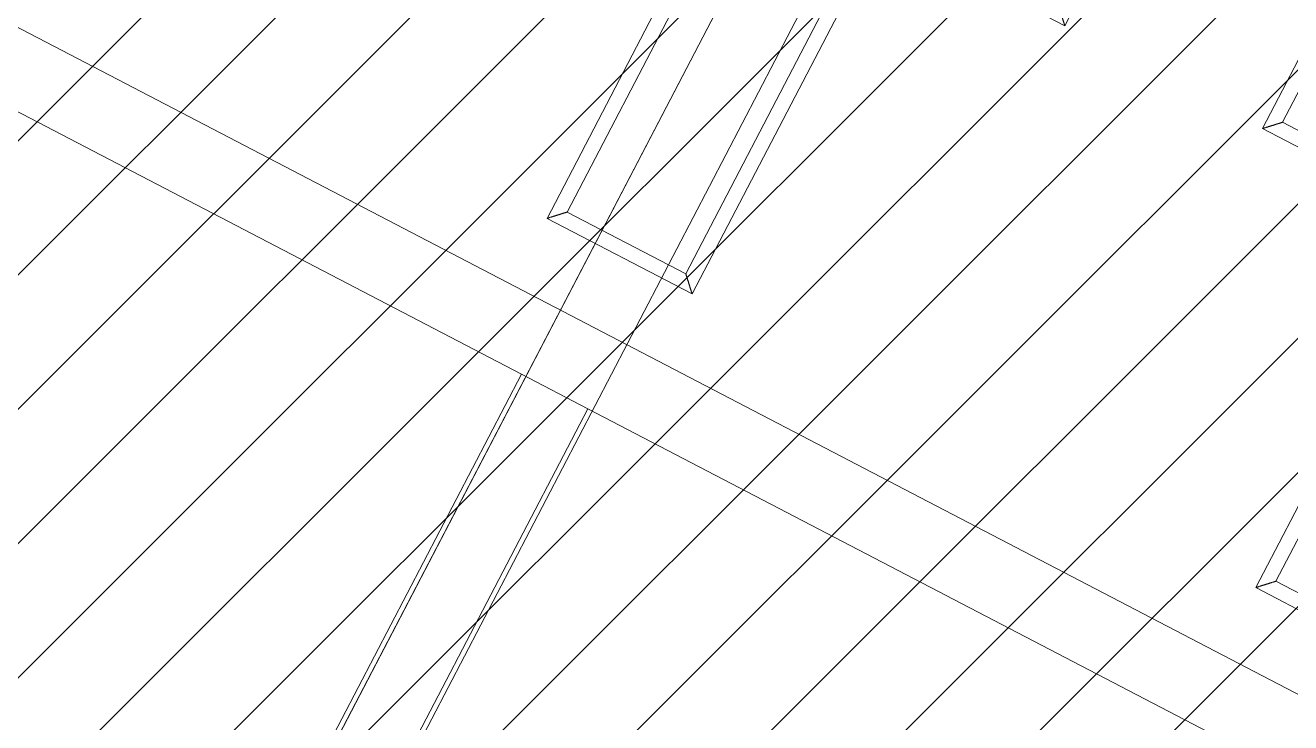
# Model space of a CAD drawing. Header units: metres. Extents: x -207 to 292, y -187 to 169.
# Drawn here: x -63.055 to -58.825, y -124.745 to -122.412 of the extents above; entities that cross this region are included whole.
import ezdxf

# ---------------------------------------------------------------- set-up
doc = ezdxf.new("R2010")
doc.units = ezdxf.units.M
doc.layers.add('A-FLOR-HRAL', color=7, linetype='Continuous', lineweight=9)
doc.layers.add('A-WALL', color=7, linetype='Continuous', lineweight=9)
doc.layers.add('PR10-ARQ-PL-001-Emplazamiento-C-1_dwg', color=7, linetype='Continuous', lineweight=9, true_color=0x767676)

# ---------------------------------------------------------------- blocks, each defined once
blk = doc.blocks.new('Railing - Railing-2188571-PLANTA EMPLAZAMIENTO ACTUALIZADO')
at = {"layer": 'A-FLOR-HRAL'}
for p, q in [((-61.2437, -123.0367), (-60.6098, -121.8205)), ((-61.2437, -123.0367), (-60.6098, -121.8205)), ((-60.6772, -121.8418), (-61.3112, -123.0579)), ((-60.6772, -121.8418), (-61.3112, -123.0579)), ((-59.5803, -122.4135), (-59.3275, -121.9285)), ((-59.5803, -122.4135), (-59.3275, -121.9285)), ((-60.2134, -122.0272), (-60.8474, -123.2433)), ((-60.2134, -122.0272), (-60.8474, -123.2433)), ((-60.8261, -123.3108), (-60.1922, -122.0946)), ((-60.8261, -123.3108), (-60.1922, -122.0946)), ((-60.1922, -122.0946), (-59.5803, -122.4135)), ((-60.1922, -122.0946), (-59.5803, -122.4135)), ((-60.8474, -123.2433), (-61.2437, -123.0367)), ((-60.8474, -123.2433), (-61.2437, -123.0367)), ((-61.3112, -123.0579), (-60.8261, -123.3108)), ((-61.3112, -123.0579), (-60.8261, -123.3108))]:
    blk.add_line(p, q, dxfattribs=at)
for points, knots in [([(-59.5803, -122.4135), (-59.5803, -122.4135), (-59.5805, -122.413), (-59.5811, -122.4111), (-59.5817, -122.4091), (-59.5824, -122.4071), (-59.5829, -122.4052), (-59.5836, -122.4032), (-59.5844, -122.4004), (-59.5854, -122.3973), (-59.5862, -122.3948), (-59.5869, -122.3927), (-59.5875, -122.3907), (-59.5882, -122.3886), (-59.5889, -122.3864), (-59.5895, -122.3842), (-59.5902, -122.382), (-59.5909, -122.3798), (-59.5916, -122.3776), (-59.5923, -122.3754), (-59.593, -122.3732), (-59.5937, -122.3711), (-59.5943, -122.369), (-59.595, -122.3669), (-59.5956, -122.3649), (-59.5962, -122.3629), (-59.5968, -122.3611), (-59.5976, -122.3587), (-59.5983, -122.3565), (-59.5989, -122.3545), (-59.5995, -122.3526), (-59.6001, -122.3505), (-59.6008, -122.3486), (-59.6014, -122.3467), (-59.6015, -122.3461), (-59.6015, -122.3461)], [0, 0, 0, 0, 0.083333, 0.125, 0.166667, 0.208333, 0.229167, 0.25, 0.291667, 0.333333, 0.354167, 0.375, 0.395833, 0.416667, 0.4375, 0.458333, 0.479167, 0.5, 0.520833, 0.541667, 0.5625, 0.583333, 0.604167, 0.625, 0.645833, 0.666667, 0.6875, 0.708333, 0.75, 0.770833, 0.791667, 0.833333, 0.875, 0.916667, 1, 1, 1, 1]), ([(-59.6015, -122.3461), (-59.6015, -122.3461), (-59.6014, -122.3467), (-59.6008, -122.3486), (-59.6001, -122.3505), (-59.5995, -122.3526), (-59.5989, -122.3545), (-59.5983, -122.3565), (-59.5974, -122.3592), (-59.5964, -122.3623), (-59.5956, -122.3649), (-59.595, -122.3669), (-59.5943, -122.369), (-59.5937, -122.3711), (-59.593, -122.3732), (-59.5923, -122.3754), (-59.5916, -122.3776), (-59.5909, -122.3798), (-59.5902, -122.382), (-59.5895, -122.3842), (-59.5889, -122.3864), (-59.5882, -122.3886), (-59.5875, -122.3907), (-59.5869, -122.3927), (-59.5862, -122.3948), (-59.5856, -122.3967), (-59.585, -122.3986), (-59.5843, -122.401), (-59.5836, -122.4032), (-59.5829, -122.4052), (-59.5824, -122.4071), (-59.5817, -122.4091), (-59.5811, -122.4111), (-59.5805, -122.413), (-59.5803, -122.4135), (-59.5803, -122.4135)], [0, 0, 0, 0, 0.083333, 0.125, 0.166667, 0.208333, 0.229167, 0.25, 0.291667, 0.333333, 0.354167, 0.375, 0.395833, 0.416667, 0.4375, 0.458333, 0.479167, 0.5, 0.520833, 0.541667, 0.5625, 0.583333, 0.604167, 0.625, 0.645833, 0.666667, 0.6875, 0.708333, 0.75, 0.770833, 0.791667, 0.833333, 0.875, 0.916667, 1, 1, 1, 1]), ([(-59.5803, -122.4135), (-59.5803, -122.4135), (-59.5805, -122.413), (-59.5811, -122.4111), (-59.5817, -122.4091), (-59.5824, -122.4071), (-59.5829, -122.4052), (-59.5836, -122.4032), (-59.5844, -122.4004), (-59.5854, -122.3973), (-59.5862, -122.3948), (-59.5869, -122.3927), (-59.5875, -122.3907), (-59.5882, -122.3886), (-59.5889, -122.3864), (-59.5895, -122.3842), (-59.5902, -122.382), (-59.5909, -122.3798), (-59.5916, -122.3776), (-59.5923, -122.3754), (-59.593, -122.3732), (-59.5937, -122.3711), (-59.5943, -122.369), (-59.595, -122.3669), (-59.5956, -122.3649), (-59.5962, -122.3629), (-59.5968, -122.3611), (-59.5976, -122.3587), (-59.5983, -122.3565), (-59.5989, -122.3545), (-59.5995, -122.3526), (-59.6001, -122.3505), (-59.6008, -122.3486), (-59.6014, -122.3467), (-59.6015, -122.3461), (-59.6015, -122.3461)], [0, 0, 0, 0, 0.083333, 0.125, 0.166667, 0.208333, 0.229167, 0.25, 0.291667, 0.333333, 0.354167, 0.375, 0.395833, 0.416667, 0.4375, 0.458333, 0.479167, 0.5, 0.520833, 0.541667, 0.5625, 0.583333, 0.604167, 0.625, 0.645833, 0.666667, 0.6875, 0.708333, 0.75, 0.770833, 0.791667, 0.833333, 0.875, 0.916667, 1, 1, 1, 1]), ([(-59.6015, -122.3461), (-59.6015, -122.3461), (-59.6014, -122.3467), (-59.6008, -122.3486), (-59.6001, -122.3505), (-59.5995, -122.3526), (-59.5989, -122.3545), (-59.5983, -122.3565), (-59.5974, -122.3592), (-59.5964, -122.3623), (-59.5956, -122.3649), (-59.595, -122.3669), (-59.5943, -122.369), (-59.5937, -122.3711), (-59.593, -122.3732), (-59.5923, -122.3754), (-59.5916, -122.3776), (-59.5909, -122.3798), (-59.5902, -122.382), (-59.5895, -122.3842), (-59.5889, -122.3864), (-59.5882, -122.3886), (-59.5875, -122.3907), (-59.5869, -122.3927), (-59.5862, -122.3948), (-59.5856, -122.3967), (-59.585, -122.3986), (-59.5843, -122.401), (-59.5836, -122.4032), (-59.5829, -122.4052), (-59.5824, -122.4071), (-59.5817, -122.4091), (-59.5811, -122.4111), (-59.5805, -122.413), (-59.5803, -122.4135), (-59.5803, -122.4135)], [0, 0, 0, 0, 0.083333, 0.125, 0.166667, 0.208333, 0.229167, 0.25, 0.291667, 0.333333, 0.354167, 0.375, 0.395833, 0.416667, 0.4375, 0.458333, 0.479167, 0.5, 0.520833, 0.541667, 0.5625, 0.583333, 0.604167, 0.625, 0.645833, 0.666667, 0.6875, 0.708333, 0.75, 0.770833, 0.791667, 0.833333, 0.875, 0.916667, 1, 1, 1, 1]), ([(-61.2437, -123.0367), (-61.2437, -123.0367), (-61.2443, -123.0369), (-61.2462, -123.0375), (-61.2482, -123.0381), (-61.2502, -123.0388), (-61.2521, -123.0393), (-61.2541, -123.04), (-61.2563, -123.0407), (-61.2587, -123.0414), (-61.2606, -123.042), (-61.2625, -123.0426), (-61.2645, -123.0433), (-61.2666, -123.0439), (-61.2687, -123.0446), (-61.2709, -123.0453), (-61.2731, -123.0459), (-61.2753, -123.0466), (-61.2775, -123.0473), (-61.2797, -123.048), (-61.2819, -123.0487), (-61.2841, -123.0494), (-61.2862, -123.0501), (-61.2883, -123.0508), (-61.2904, -123.0514), (-61.2924, -123.052), (-61.2943, -123.0526), (-61.2962, -123.0532), (-61.2986, -123.054), (-61.3008, -123.0547), (-61.3028, -123.0553), (-61.3047, -123.0559), (-61.3068, -123.0565), (-61.3087, -123.0572), (-61.3106, -123.0578), (-61.3112, -123.058), (-61.3112, -123.0579)], [-1, -1, -1, -1, -0.916667, -0.875, -0.833333, -0.791667, -0.770833, -0.75, -0.708333, -0.6875, -0.666667, -0.645833, -0.625, -0.604167, -0.583333, -0.5625, -0.541667, -0.520833, -0.5, -0.479167, -0.458333, -0.4375, -0.416667, -0.395833, -0.375, -0.354167, -0.333333, -0.3125, -0.291667, -0.25, -0.229167, -0.208333, -0.166667, -0.125, -0.083333, 0, 0, 0, 0]), ([(-61.3112, -123.0579), (-61.3112, -123.058), (-61.3106, -123.0578), (-61.3087, -123.0572), (-61.3068, -123.0565), (-61.3047, -123.0559), (-61.3028, -123.0553), (-61.3008, -123.0547), (-61.2986, -123.054), (-61.2962, -123.0532), (-61.2943, -123.0526), (-61.2924, -123.052), (-61.2904, -123.0514), (-61.2883, -123.0508), (-61.2862, -123.0501), (-61.2841, -123.0494), (-61.2819, -123.0487), (-61.2797, -123.048), (-61.2775, -123.0473), (-61.2753, -123.0466), (-61.2731, -123.0459), (-61.2709, -123.0453), (-61.2687, -123.0446), (-61.2666, -123.0439), (-61.2645, -123.0433), (-61.2625, -123.0426), (-61.2606, -123.042), (-61.2587, -123.0414), (-61.2563, -123.0407), (-61.2541, -123.04), (-61.2521, -123.0393), (-61.2502, -123.0388), (-61.2482, -123.0381), (-61.2462, -123.0375), (-61.2443, -123.0369), (-61.2437, -123.0367), (-61.2437, -123.0367)], [-1, -1, -1, -1, -0.916667, -0.875, -0.833333, -0.791667, -0.770833, -0.75, -0.708333, -0.6875, -0.666667, -0.645833, -0.625, -0.604167, -0.583333, -0.5625, -0.541667, -0.520833, -0.5, -0.479167, -0.458333, -0.4375, -0.416667, -0.395833, -0.375, -0.354167, -0.333333, -0.3125, -0.291667, -0.25, -0.229167, -0.208333, -0.166667, -0.125, -0.083333, 0, 0, 0, 0]), ([(-61.2437, -123.0367), (-61.2437, -123.0367), (-61.2443, -123.0369), (-61.2462, -123.0375), (-61.2482, -123.0381), (-61.2502, -123.0388), (-61.2521, -123.0393), (-61.2541, -123.04), (-61.2563, -123.0407), (-61.2587, -123.0414), (-61.2606, -123.042), (-61.2625, -123.0426), (-61.2645, -123.0433), (-61.2666, -123.0439), (-61.2687, -123.0446), (-61.2709, -123.0453), (-61.2731, -123.0459), (-61.2753, -123.0466), (-61.2775, -123.0473), (-61.2797, -123.048), (-61.2819, -123.0487), (-61.2841, -123.0494), (-61.2862, -123.0501), (-61.2883, -123.0508), (-61.2904, -123.0514), (-61.2924, -123.052), (-61.2943, -123.0526), (-61.2962, -123.0532), (-61.2986, -123.054), (-61.3008, -123.0547), (-61.3028, -123.0553), (-61.3047, -123.0559), (-61.3068, -123.0565), (-61.3087, -123.0572), (-61.3106, -123.0578), (-61.3112, -123.058), (-61.3112, -123.0579)], [-1, -1, -1, -1, -0.916667, -0.875, -0.833333, -0.791667, -0.770833, -0.75, -0.708333, -0.6875, -0.666667, -0.645833, -0.625, -0.604167, -0.583333, -0.5625, -0.541667, -0.520833, -0.5, -0.479167, -0.458333, -0.4375, -0.416667, -0.395833, -0.375, -0.354167, -0.333333, -0.3125, -0.291667, -0.25, -0.229167, -0.208333, -0.166667, -0.125, -0.083333, 0, 0, 0, 0]), ([(-61.3112, -123.0579), (-61.3112, -123.058), (-61.3106, -123.0578), (-61.3087, -123.0572), (-61.3068, -123.0565), (-61.3047, -123.0559), (-61.3028, -123.0553), (-61.3008, -123.0547), (-61.2986, -123.054), (-61.2962, -123.0532), (-61.2943, -123.0526), (-61.2924, -123.052), (-61.2904, -123.0514), (-61.2883, -123.0508), (-61.2862, -123.0501), (-61.2841, -123.0494), (-61.2819, -123.0487), (-61.2797, -123.048), (-61.2775, -123.0473), (-61.2753, -123.0466), (-61.2731, -123.0459), (-61.2709, -123.0453), (-61.2687, -123.0446), (-61.2666, -123.0439), (-61.2645, -123.0433), (-61.2625, -123.0426), (-61.2606, -123.042), (-61.2587, -123.0414), (-61.2563, -123.0407), (-61.2541, -123.04), (-61.2521, -123.0393), (-61.2502, -123.0388), (-61.2482, -123.0381), (-61.2462, -123.0375), (-61.2443, -123.0369), (-61.2437, -123.0367), (-61.2437, -123.0367)], [-1, -1, -1, -1, -0.916667, -0.875, -0.833333, -0.791667, -0.770833, -0.75, -0.708333, -0.6875, -0.666667, -0.645833, -0.625, -0.604167, -0.583333, -0.5625, -0.541667, -0.520833, -0.5, -0.479167, -0.458333, -0.4375, -0.416667, -0.395833, -0.375, -0.354167, -0.333333, -0.3125, -0.291667, -0.25, -0.229167, -0.208333, -0.166667, -0.125, -0.083333, 0, 0, 0, 0]), ([(-60.8261, -123.3108), (-60.8261, -123.3108), (-60.8263, -123.3102), (-60.8269, -123.3083), (-60.8275, -123.3064), (-60.8282, -123.3043), (-60.8288, -123.3024), (-60.8294, -123.3004), (-60.8303, -123.2977), (-60.8312, -123.2946), (-60.8321, -123.292), (-60.8327, -123.29), (-60.8333, -123.2879), (-60.834, -123.2858), (-60.8347, -123.2837), (-60.8354, -123.2815), (-60.836, -123.2793), (-60.8367, -123.2771), (-60.8374, -123.2749), (-60.8381, -123.2727), (-60.8388, -123.2705), (-60.8395, -123.2683), (-60.8402, -123.2662), (-60.8408, -123.2642), (-60.8414, -123.2621), (-60.8421, -123.2602), (-60.8427, -123.2583), (-60.8434, -123.2559), (-60.8441, -123.2537), (-60.8447, -123.2517), (-60.8453, -123.2498), (-60.846, -123.2478), (-60.8466, -123.2458), (-60.8472, -123.2439), (-60.8474, -123.2433), (-60.8474, -123.2433)], [0, 0, 0, 0, 0.083333, 0.125, 0.166667, 0.208333, 0.229167, 0.25, 0.291667, 0.333333, 0.354167, 0.375, 0.395833, 0.416667, 0.4375, 0.458333, 0.479167, 0.5, 0.520833, 0.541667, 0.5625, 0.583333, 0.604167, 0.625, 0.645833, 0.666667, 0.6875, 0.708333, 0.75, 0.770833, 0.791667, 0.833333, 0.875, 0.916667, 1, 1, 1, 1]), ([(-60.8474, -123.2433), (-60.8474, -123.2433), (-60.8472, -123.2439), (-60.8466, -123.2458), (-60.846, -123.2478), (-60.8453, -123.2498), (-60.8447, -123.2517), (-60.8441, -123.2537), (-60.8432, -123.2565), (-60.8423, -123.2595), (-60.8414, -123.2621), (-60.8408, -123.2642), (-60.8402, -123.2662), (-60.8395, -123.2683), (-60.8388, -123.2705), (-60.8381, -123.2727), (-60.8374, -123.2749), (-60.8367, -123.2771), (-60.836, -123.2793), (-60.8354, -123.2815), (-60.8347, -123.2837), (-60.834, -123.2858), (-60.8333, -123.2879), (-60.8327, -123.29), (-60.8321, -123.292), (-60.8314, -123.2939), (-60.8308, -123.2958), (-60.8301, -123.2982), (-60.8294, -123.3004), (-60.8288, -123.3024), (-60.8282, -123.3043), (-60.8275, -123.3064), (-60.8269, -123.3083), (-60.8263, -123.3102), (-60.8261, -123.3108), (-60.8261, -123.3108)], [0, 0, 0, 0, 0.083333, 0.125, 0.166667, 0.208333, 0.229167, 0.25, 0.291667, 0.333333, 0.354167, 0.375, 0.395833, 0.416667, 0.4375, 0.458333, 0.479167, 0.5, 0.520833, 0.541667, 0.5625, 0.583333, 0.604167, 0.625, 0.645833, 0.666667, 0.6875, 0.708333, 0.75, 0.770833, 0.791667, 0.833333, 0.875, 0.916667, 1, 1, 1, 1]), ([(-60.8261, -123.3108), (-60.8261, -123.3108), (-60.8263, -123.3102), (-60.8269, -123.3083), (-60.8275, -123.3064), (-60.8282, -123.3043), (-60.8288, -123.3024), (-60.8294, -123.3004), (-60.8303, -123.2977), (-60.8312, -123.2946), (-60.8321, -123.292), (-60.8327, -123.29), (-60.8333, -123.2879), (-60.834, -123.2858), (-60.8347, -123.2837), (-60.8354, -123.2815), (-60.836, -123.2793), (-60.8367, -123.2771), (-60.8374, -123.2749), (-60.8381, -123.2727), (-60.8388, -123.2705), (-60.8395, -123.2683), (-60.8402, -123.2662), (-60.8408, -123.2642), (-60.8414, -123.2621), (-60.8421, -123.2602), (-60.8427, -123.2583), (-60.8434, -123.2559), (-60.8441, -123.2537), (-60.8447, -123.2517), (-60.8453, -123.2498), (-60.846, -123.2478), (-60.8466, -123.2458), (-60.8472, -123.2439), (-60.8474, -123.2433), (-60.8474, -123.2433)], [0, 0, 0, 0, 0.083333, 0.125, 0.166667, 0.208333, 0.229167, 0.25, 0.291667, 0.333333, 0.354167, 0.375, 0.395833, 0.416667, 0.4375, 0.458333, 0.479167, 0.5, 0.520833, 0.541667, 0.5625, 0.583333, 0.604167, 0.625, 0.645833, 0.666667, 0.6875, 0.708333, 0.75, 0.770833, 0.791667, 0.833333, 0.875, 0.916667, 1, 1, 1, 1]), ([(-60.8474, -123.2433), (-60.8474, -123.2433), (-60.8472, -123.2439), (-60.8466, -123.2458), (-60.846, -123.2478), (-60.8453, -123.2498), (-60.8447, -123.2517), (-60.8441, -123.2537), (-60.8432, -123.2565), (-60.8423, -123.2595), (-60.8414, -123.2621), (-60.8408, -123.2642), (-60.8402, -123.2662), (-60.8395, -123.2683), (-60.8388, -123.2705), (-60.8381, -123.2727), (-60.8374, -123.2749), (-60.8367, -123.2771), (-60.836, -123.2793), (-60.8354, -123.2815), (-60.8347, -123.2837), (-60.834, -123.2858), (-60.8333, -123.2879), (-60.8327, -123.29), (-60.8321, -123.292), (-60.8314, -123.2939), (-60.8308, -123.2958), (-60.8301, -123.2982), (-60.8294, -123.3004), (-60.8288, -123.3024), (-60.8282, -123.3043), (-60.8275, -123.3064), (-60.8269, -123.3083), (-60.8263, -123.3102), (-60.8261, -123.3108), (-60.8261, -123.3108)], [0, 0, 0, 0, 0.083333, 0.125, 0.166667, 0.208333, 0.229167, 0.25, 0.291667, 0.333333, 0.354167, 0.375, 0.395833, 0.416667, 0.4375, 0.458333, 0.479167, 0.5, 0.520833, 0.541667, 0.5625, 0.583333, 0.604167, 0.625, 0.645833, 0.666667, 0.6875, 0.708333, 0.75, 0.770833, 0.791667, 0.833333, 0.875, 0.916667, 1, 1, 1, 1])]:
    blk.add_open_spline(points, degree=3, knots=knots, dxfattribs=at)
blk = doc.blocks.new('Railing - Railing-2208864-PLANTA EMPLAZAMIENTO ACTUALIZADO')
at = {"layer": 'A-FLOR-HRAL'}
for p, q in [((-58.6671, -122.2727), (-58.92, -122.7578)), ((-58.6671, -122.2727), (-58.92, -122.7578)), ((-58.8525, -122.7365), (-58.6459, -122.3401)), ((-58.8525, -122.7365), (-58.6459, -122.3401)), ((-58.2407, -123.0555), (-58.8525, -122.7365)), ((-58.2407, -123.0555), (-58.8525, -122.7365)), ((-58.92, -122.7578), (-58.3081, -123.0767)), ((-58.92, -122.7578), (-58.3081, -123.0767)), ((-58.3081, -123.0767), (-58.9421, -124.2929)), ((-58.3081, -123.0767), (-58.9421, -124.2929)), ((-58.8747, -124.2718), (-58.2407, -123.0555)), ((-58.8747, -124.2718), (-58.2407, -123.0555)), ((-56.2231, -125.6625), (-58.8747, -124.2718)), ((-56.2231, -125.6625), (-58.8747, -124.2718)), ((-58.9421, -124.2929), (-56.2463, -125.7068)), ((-58.9421, -124.2929), (-56.2463, -125.7068))]:
    blk.add_line(p, q, dxfattribs=at)
for points in [[(-58.92, -122.7578), (-58.92, -122.7577), (-58.9194, -122.7576), (-58.9175, -122.757), (-58.9156, -122.7564), (-58.9135, -122.7557), (-58.9116, -122.7551), (-58.9096, -122.7545), (-58.9074, -122.7538), (-58.905, -122.753), (-58.9031, -122.7525), (-58.9012, -122.7518), (-58.8992, -122.7512), (-58.8971, -122.7505), (-58.895, -122.7499), (-58.8929, -122.7492), (-58.8907, -122.7485), (-58.8885, -122.7478), (-58.8863, -122.7471), (-58.8841, -122.7465), (-58.8819, -122.7458), (-58.8797, -122.7451), (-58.8775, -122.7444), (-58.8754, -122.7437), (-58.8734, -122.7431), (-58.8713, -122.7424), (-58.8694, -122.7418), (-58.8675, -122.7412), (-58.8651, -122.7405), (-58.8629, -122.7398), (-58.8609, -122.7392), (-58.859, -122.7386), (-58.857, -122.7379), (-58.855, -122.7373), (-58.8531, -122.7367), (-58.8525, -122.7365), (-58.8525, -122.7365)], [(-58.8525, -122.7365), (-58.8525, -122.7365), (-58.8531, -122.7367), (-58.855, -122.7373), (-58.857, -122.7379), (-58.859, -122.7386), (-58.8609, -122.7392), (-58.8629, -122.7398), (-58.8651, -122.7405), (-58.8675, -122.7412), (-58.8694, -122.7418), (-58.8713, -122.7424), (-58.8734, -122.7431), (-58.8754, -122.7437), (-58.8775, -122.7444), (-58.8797, -122.7451), (-58.8819, -122.7458), (-58.8841, -122.7465), (-58.8863, -122.7471), (-58.8885, -122.7478), (-58.8907, -122.7485), (-58.8929, -122.7492), (-58.895, -122.7499), (-58.8971, -122.7505), (-58.8992, -122.7512), (-58.9012, -122.7518), (-58.9031, -122.7525), (-58.905, -122.753), (-58.9074, -122.7538), (-58.9096, -122.7545), (-58.9116, -122.7551), (-58.9135, -122.7557), (-58.9156, -122.7564), (-58.9175, -122.757), (-58.9194, -122.7576), (-58.92, -122.7577), (-58.92, -122.7578)], [(-58.92, -122.7578), (-58.92, -122.7577), (-58.9194, -122.7576), (-58.9175, -122.757), (-58.9156, -122.7564), (-58.9135, -122.7557), (-58.9116, -122.7551), (-58.9096, -122.7545), (-58.9074, -122.7538), (-58.905, -122.753), (-58.9031, -122.7525), (-58.9012, -122.7518), (-58.8992, -122.7512), (-58.8971, -122.7505), (-58.895, -122.7499), (-58.8929, -122.7492), (-58.8907, -122.7485), (-58.8885, -122.7478), (-58.8863, -122.7471), (-58.8841, -122.7465), (-58.8819, -122.7458), (-58.8797, -122.7451), (-58.8775, -122.7444), (-58.8754, -122.7437), (-58.8734, -122.7431), (-58.8713, -122.7424), (-58.8694, -122.7418), (-58.8675, -122.7412), (-58.8651, -122.7405), (-58.8629, -122.7398), (-58.8609, -122.7392), (-58.859, -122.7386), (-58.857, -122.7379), (-58.855, -122.7373), (-58.8531, -122.7367), (-58.8525, -122.7365), (-58.8525, -122.7365)], [(-58.8525, -122.7365), (-58.8525, -122.7365), (-58.8531, -122.7367), (-58.855, -122.7373), (-58.857, -122.7379), (-58.859, -122.7386), (-58.8609, -122.7392), (-58.8629, -122.7398), (-58.8651, -122.7405), (-58.8675, -122.7412), (-58.8694, -122.7418), (-58.8713, -122.7424), (-58.8734, -122.7431), (-58.8754, -122.7437), (-58.8775, -122.7444), (-58.8797, -122.7451), (-58.8819, -122.7458), (-58.8841, -122.7465), (-58.8863, -122.7471), (-58.8885, -122.7478), (-58.8907, -122.7485), (-58.8929, -122.7492), (-58.895, -122.7499), (-58.8971, -122.7505), (-58.8992, -122.7512), (-58.9012, -122.7518), (-58.9031, -122.7525), (-58.905, -122.753), (-58.9074, -122.7538), (-58.9096, -122.7545), (-58.9116, -122.7551), (-58.9135, -122.7557), (-58.9156, -122.7564), (-58.9175, -122.757), (-58.9194, -122.7576), (-58.92, -122.7577), (-58.92, -122.7578)], [(-58.9421, -124.2929), (-58.9421, -124.2929), (-58.9415, -124.2927), (-58.9396, -124.2921), (-58.9377, -124.2915), (-58.9356, -124.2909), (-58.9337, -124.2903), (-58.9317, -124.2896), (-58.9295, -124.2889), (-58.9271, -124.2882), (-58.9253, -124.2876), (-58.9233, -124.287), (-58.9213, -124.2864), (-58.9192, -124.2857), (-58.9171, -124.2851), (-58.915, -124.2844), (-58.9128, -124.2837), (-58.9106, -124.283), (-58.9084, -124.2823), (-58.9062, -124.2816), (-58.904, -124.2809), (-58.9018, -124.2803), (-58.8997, -124.2796), (-58.8976, -124.2789), (-58.8955, -124.2783), (-58.8935, -124.2776), (-58.8915, -124.277), (-58.8897, -124.2765), (-58.8873, -124.2757), (-58.8851, -124.275), (-58.883, -124.2744), (-58.8812, -124.2738), (-58.8791, -124.2732), (-58.8772, -124.2725), (-58.8753, -124.2719), (-58.8747, -124.2718), (-58.8747, -124.2718)], [(-58.8747, -124.2718), (-58.8747, -124.2718), (-58.8753, -124.2719), (-58.8772, -124.2725), (-58.8791, -124.2732), (-58.8812, -124.2738), (-58.883, -124.2744), (-58.8851, -124.275), (-58.8873, -124.2757), (-58.8897, -124.2765), (-58.8915, -124.277), (-58.8935, -124.2776), (-58.8955, -124.2783), (-58.8976, -124.2789), (-58.8997, -124.2796), (-58.9018, -124.2803), (-58.904, -124.2809), (-58.9062, -124.2816), (-58.9084, -124.2823), (-58.9106, -124.283), (-58.9128, -124.2837), (-58.915, -124.2844), (-58.9171, -124.2851), (-58.9192, -124.2857), (-58.9213, -124.2864), (-58.9233, -124.287), (-58.9253, -124.2876), (-58.9271, -124.2882), (-58.9295, -124.2889), (-58.9317, -124.2896), (-58.9337, -124.2903), (-58.9356, -124.2909), (-58.9377, -124.2915), (-58.9396, -124.2921), (-58.9415, -124.2927), (-58.9421, -124.2929), (-58.9421, -124.2929)], [(-58.9421, -124.2929), (-58.9421, -124.2929), (-58.9415, -124.2927), (-58.9396, -124.2921), (-58.9377, -124.2915), (-58.9356, -124.2909), (-58.9337, -124.2903), (-58.9317, -124.2896), (-58.9295, -124.2889), (-58.9271, -124.2882), (-58.9253, -124.2876), (-58.9233, -124.287), (-58.9213, -124.2864), (-58.9192, -124.2857), (-58.9171, -124.2851), (-58.915, -124.2844), (-58.9128, -124.2837), (-58.9106, -124.283), (-58.9084, -124.2823), (-58.9062, -124.2816), (-58.904, -124.2809), (-58.9018, -124.2803), (-58.8997, -124.2796), (-58.8976, -124.2789), (-58.8955, -124.2783), (-58.8935, -124.2776), (-58.8915, -124.277), (-58.8897, -124.2765), (-58.8873, -124.2757), (-58.8851, -124.275), (-58.883, -124.2744), (-58.8812, -124.2738), (-58.8791, -124.2732), (-58.8772, -124.2725), (-58.8753, -124.2719), (-58.8747, -124.2718), (-58.8747, -124.2718)], [(-58.8747, -124.2718), (-58.8747, -124.2718), (-58.8753, -124.2719), (-58.8772, -124.2725), (-58.8791, -124.2732), (-58.8812, -124.2738), (-58.883, -124.2744), (-58.8851, -124.275), (-58.8873, -124.2757), (-58.8897, -124.2765), (-58.8915, -124.277), (-58.8935, -124.2776), (-58.8955, -124.2783), (-58.8976, -124.2789), (-58.8997, -124.2796), (-58.9018, -124.2803), (-58.904, -124.2809), (-58.9062, -124.2816), (-58.9084, -124.2823), (-58.9106, -124.283), (-58.9128, -124.2837), (-58.915, -124.2844), (-58.9171, -124.2851), (-58.9192, -124.2857), (-58.9213, -124.2864), (-58.9233, -124.287), (-58.9253, -124.2876), (-58.9271, -124.2882), (-58.9295, -124.2889), (-58.9317, -124.2896), (-58.9337, -124.2903), (-58.9356, -124.2909), (-58.9377, -124.2915), (-58.9396, -124.2921), (-58.9415, -124.2927), (-58.9421, -124.2929), (-58.9421, -124.2929)]]:
    blk.add_open_spline(points, degree=3, knots=[-1, -1, -1, -1, -0.916667, -0.875, -0.833333, -0.791667, -0.770833, -0.75, -0.708333, -0.6875, -0.666667, -0.645833, -0.625, -0.604167, -0.583333, -0.5625, -0.541667, -0.520833, -0.5, -0.479167, -0.458333, -0.4375, -0.416667, -0.395833, -0.375, -0.354167, -0.333333, -0.3125, -0.291667, -0.25, -0.229167, -0.208333, -0.166667, -0.125, -0.083333, 0, 0, 0, 0], dxfattribs=at)
blk = doc.blocks.new('YADRAN_LASQUEMAS_ARQ_MO_003_ESTANQUE CABECERA_rvt-1-PLANTA EMPLAZAMIENTO ACTUALIZADO')
at = {"layer": 'A-WALL'}
for p, q in [((-58.6226, -118.2932), (-62.3857, -125.5123)), ((-62.164, -125.6278), (-58.4009, -118.4088)), ((-62.3857, -125.5123), (-59.5762, -120.1225)), ((-59.3545, -120.2381), (-62.164, -125.6278)), ((-56.5572, -125.82), (-65.749, -121.0286)), ((-65.749, -121.0286), (-56.5572, -125.82)), ((-61.397, -123.5791), (-63.5274, -122.4686)), ((-63.5274, -122.4686), (-61.397, -123.5791)), ((-62.4006, -125.5045), (-61.397, -123.5791)), ((-61.397, -123.5791), (-62.4006, -125.5045)), ((-61.1753, -123.6947), (-61.397, -123.5791)), ((-61.1753, -123.6947), (-62.1789, -125.6201)), ((-62.1789, -125.6201), (-61.1753, -123.6947)), ((-59.0469, -124.8041), (-61.1753, -123.6947)), ((-61.1753, -123.6947), (-59.0469, -124.8041))]:
    blk.add_line(p, q, dxfattribs=at)
at = {"layer": 'A-FLOR-HRAL', "lineweight": 9}
for name in ['Railing - Railing-2188571-PLANTA EMPLAZAMIENTO ACTUALIZADO', 'Railing - Railing-2208864-PLANTA EMPLAZAMIENTO ACTUALIZADO']:
    blk.add_blockref(name, (0, 0), dxfattribs=at)
blk = doc.blocks.new('PR10-ARQ-PL-001-Emplazamiento-C-1_dwg-674643-PLANTA EMPLAZAMIENTO ACTUALIZADO')
at = {"lineweight": 9, "true_color": 0x0000ff}
h = blk.add_hatch(dxfattribs=at)
h.set_pattern_fill('FP_4', color=5, style=0, pattern_type=2)
h.set_pattern_definition([(45, (0, 0), (-0.2245064, 0.2245064), [])])
h.paths.add_polyline_path([(-53.8168, -136.9334), (-51.1945, -131.9029), (-52.521, -131.2354), (-51.2911, -128.657), (-53.7658, -127.4636), (-47.7694, -115.9256), (-49.3712, -115.0845), (-48.2318, -112.8217), (-60.8341, -106.2047), (-61.9735, -108.4675), (-63.2229, -107.8115), (-67.3105, -115.9296), (-67.198, -115.9878), (-71.3128, -123.8816), (-68.5743, -125.3091), (-70.1859, -128.4007), (-58.3025, -134.5952)])

msp = doc.modelspace()

# ---------------------------------------------------------------- block references
at = {"lineweight": 5}
msp.add_blockref('YADRAN_LASQUEMAS_ARQ_MO_003_ESTANQUE CABECERA_rvt-1-PLANTA EMPLAZAMIENTO ACTUALIZADO', (0, 0), dxfattribs=at)
at = {"layer": 'PR10-ARQ-PL-001-Emplazamiento-C-1_dwg', "color": 7}
msp.add_blockref('PR10-ARQ-PL-001-Emplazamiento-C-1_dwg-674643-PLANTA EMPLAZAMIENTO ACTUALIZADO', (0, 0), dxfattribs=at)

doc.saveas('drawing.dxf')
